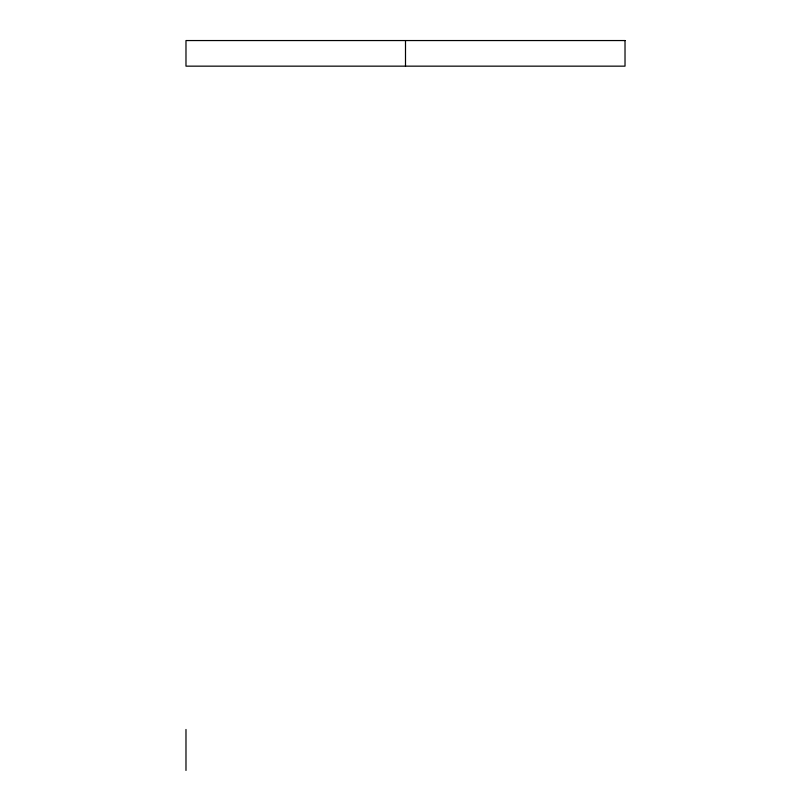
<?xml version="1.0" encoding="UTF-8"?>
<svg xmlns="http://www.w3.org/2000/svg" width="811" height="811" viewBox="0 0 811 811"><rect width="100%" height="100%" fill="white"/><g stroke="black" fill="none" stroke-linecap="round" stroke-linejoin="round"><path stroke-width="1.22" d="M405.5 40.55L405.5 66.157M185.983 729.474L185.983 770.45M625.017 40.55L185.983 40.55L185.983 66.157L625.017 66.157L625.017 40.55"/></g></svg>
